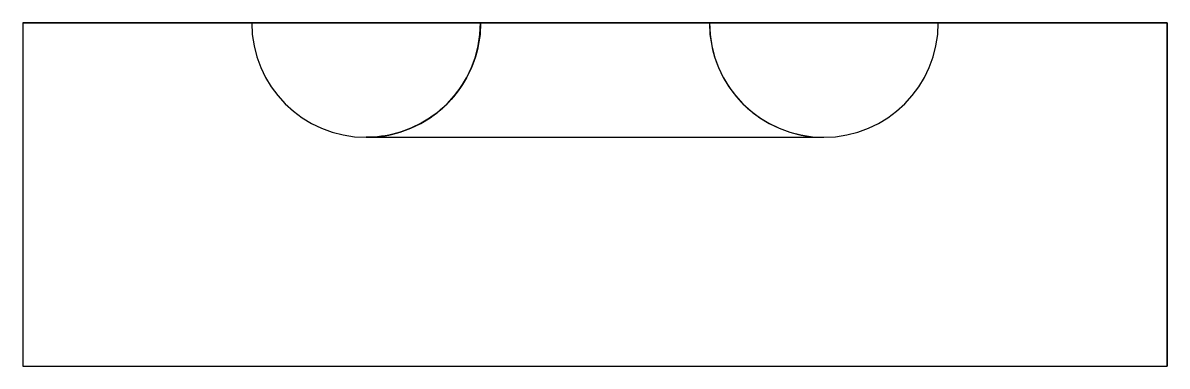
# Model space of a CAD drawing. Extents: x 0 to 10, y 0 to 3.
import ezdxf

# ---------------------------------------------------------------- set-up
doc = ezdxf.new("R2010")
doc.units = 0
doc.layers.get('0').update_dxf_attribs({"linetype": 'CONTINUOUS'})

# ---------------------------------------------------------------- blocks, each defined once
blk = doc.blocks.new('*U7')
at = {"color": 7}
for p, q in [((0, 3, 14), (10, 3, 14)), ((0, 3), (0, 3, 14)), ((0, 3, 14), (0, 0, 14)), ((0, 3), (0, 0)), ((10, 3), (0, 3)), ((2, 3, 12), (4, 3, 12)), ((4, 3, 2), (2, 3, 2)), ((2, 3, 2), (2, 3, 12)), ((2, 3, 2), (2, 3, 12)), ((4, 3, 8), (6, 3, 8)), ((4, 3, 6), (6, 3, 6)), ((4, 3, 8), (4, 3, 12)), ((4, 3, 2), (4, 3, 6)), ((4, 3, 8), (6, 3, 8)), ((4, 3, 6), (6, 3, 6)), ((4, 3, 8), (4, 3, 12)), ((4, 3, 2), (4, 3, 6)), ((6, 3, 12), (8, 3, 12)), ((8, 3, 2), (6, 3, 2)), ((6, 3, 8), (6, 3, 12)), ((6, 3, 2), (6, 3, 6)), ((6, 3, 8), (6, 3, 12)), ((6, 3, 2), (6, 3, 6)), ((8, 3, 2), (8, 3, 12)), ((8, 3, 2), (8, 3, 12)), ((10, 3), (10, 3, 14)), ((10, 3, 14), (10, 0, 14)), ((10, 0), (10, 3)), ((3, 2, 7), (7, 2, 7)), ((3, 2, 2), (3, 2, 12)), ((7, 2, 2), (7, 2, 12)), ((0, 0), (0, 0, 14)), ((0, 0, 14), (10, 0, 14)), ((0, 0), (10, 0)), ((10, 0, 14), (10, 0))]:
    blk.add_line(p, q, dxfattribs=at)
for points in [[(4, 3, 8), (3.999442, 2.966585, 7.999442), (3.997767, 2.933207, 7.997767), (3.994978, 2.899904, 7.994978), (3.991077, 2.866713, 7.991077), (3.98607, 2.833671, 7.98607), (3.979962, 2.800814, 7.979962), (3.972759, 2.76818, 7.972759), (3.964469, 2.735805, 7.964469), (3.955102, 2.703724, 7.955102), (3.944669, 2.671975, 7.944669), (3.933181, 2.640592, 7.933181), (3.92065, 2.609611, 7.92065), (3.907091, 2.579065, 7.907091), (3.892519, 2.54899, 7.892519), (3.87695, 2.519418, 7.87695), (3.860402, 2.490383, 7.860402), (3.842892, 2.461918, 7.842892), (3.824442, 2.434053, 7.824442), (3.80507, 2.40682, 7.80507), (3.784799, 2.38025, 7.784799), (3.763652, 2.354372, 7.763652), (3.741652, 2.329215, 7.741652), (3.718824, 2.304808, 7.718824), (3.695192, 2.281176, 7.695192), (3.670785, 2.258348, 7.670785), (3.645628, 2.236348, 7.645628), (3.61975, 2.215201, 7.61975), (3.59318, 2.19493, 7.59318), (3.565947, 2.175558, 7.565947), (3.538082, 2.157108, 7.538082), (3.509617, 2.139598, 7.509617), (3.480582, 2.12305, 7.480582), (3.45101, 2.107481, 7.45101), (3.420935, 2.092909, 7.420935), (3.390389, 2.07935, 7.390389), (3.359408, 2.066819, 7.359408), (3.328025, 2.055331, 7.328025), (3.296276, 2.044898, 7.296276), (3.264195, 2.035531, 7.264195), (3.23182, 2.027241, 7.23182), (3.199186, 2.020038, 7.199186), (3.166329, 2.01393, 7.166329), (3.133287, 2.008923, 7.133287), (3.100096, 2.005022, 7.100096), (3.066793, 2.002233, 7.066793), (3, 2, 7)], [(3, 2, 7), (3.033415, 2.000558, 6.966585), (3.066793, 2.002233, 6.933207), (3.100096, 2.005022, 6.899904), (3.133287, 2.008923, 6.866713), (3.166329, 2.01393, 6.833671), (3.199186, 2.020038, 6.800814), (3.23182, 2.027241, 6.76818), (3.264195, 2.035531, 6.735805), (3.296276, 2.044898, 6.703724), (3.328025, 2.055331, 6.671975), (3.359408, 2.066819, 6.640592), (3.390389, 2.07935, 6.609611), (3.420935, 2.092909, 6.579065), (3.45101, 2.107481, 6.54899), (3.480582, 2.12305, 6.519418), (3.509617, 2.139598, 6.490383), (3.538082, 2.157108, 6.461918), (3.565947, 2.175558, 6.434053), (3.59318, 2.19493, 6.40682), (3.61975, 2.215201, 6.38025), (3.645628, 2.236348, 6.354372), (3.670785, 2.258348, 6.329215), (3.695192, 2.281176, 6.304808), (3.718824, 2.304808, 6.281176), (3.741652, 2.329215, 6.258348), (3.763652, 2.354372, 6.236348), (3.784799, 2.38025, 6.215201), (3.80507, 2.40682, 6.19493), (3.824442, 2.434053, 6.175558), (3.842892, 2.461918, 6.157108), (3.860402, 2.490383, 6.139598), (3.87695, 2.519418, 6.12305), (3.892519, 2.54899, 6.107481), (3.907091, 2.579065, 6.092909), (3.92065, 2.609611, 6.07935), (3.933181, 2.640592, 6.066819), (3.944669, 2.671975, 6.055331), (3.955102, 2.703724, 6.044898), (3.964469, 2.735805, 6.035531), (3.972759, 2.76818, 6.027241), (3.979962, 2.800814, 6.020038), (3.98607, 2.833671, 6.01393), (3.991077, 2.866713, 6.008923), (3.994978, 2.899904, 6.005022), (3.997767, 2.933207, 6.002233), (3.999442, 2.966585, 6.000558), (4, 3, 6)], [(6, 3, 8), (6.000558, 2.966585, 7.999442), (6.002233, 2.933207, 7.997767), (6.005022, 2.899904, 7.994978), (6.008923, 2.866713, 7.991077), (6.01393, 2.833671, 7.98607), (6.020038, 2.800814, 7.979962), (6.027241, 2.76818, 7.972759), (6.035531, 2.735805, 7.964469), (6.044898, 2.703724, 7.955102), (6.055331, 2.671975, 7.944669), (6.066819, 2.640592, 7.933181), (6.07935, 2.609611, 7.92065), (6.092909, 2.579065, 7.907091), (6.107481, 2.54899, 7.892519), (6.12305, 2.519418, 7.87695), (6.139598, 2.490383, 7.860402), (6.157108, 2.461918, 7.842892), (6.175558, 2.434053, 7.824442), (6.19493, 2.40682, 7.80507), (6.215201, 2.38025, 7.784799), (6.236348, 2.354372, 7.763652), (6.258348, 2.329215, 7.741652), (6.281176, 2.304808, 7.718824), (6.304808, 2.281176, 7.695192), (6.329215, 2.258348, 7.670785), (6.354372, 2.236348, 7.645628), (6.38025, 2.215201, 7.61975), (6.40682, 2.19493, 7.59318), (6.434053, 2.175558, 7.565947), (6.461918, 2.157108, 7.538082), (6.490383, 2.139598, 7.509617), (6.519418, 2.12305, 7.480582), (6.54899, 2.107481, 7.45101), (6.579065, 2.092909, 7.420935), (6.609611, 2.07935, 7.390389), (6.640592, 2.066819, 7.359408), (6.671975, 2.055331, 7.328025), (6.703724, 2.044898, 7.296276), (6.735805, 2.035531, 7.264195), (6.76818, 2.027241, 7.23182), (6.800814, 2.020038, 7.199186), (6.833671, 2.01393, 7.166329), (6.866713, 2.008923, 7.133287), (6.899904, 2.005022, 7.100096), (6.933207, 2.002233, 7.066793), (7, 2, 7)], [(6, 3, 6), (6.000558, 2.966585, 6.000558), (6.002233, 2.933207, 6.002233), (6.005022, 2.899904, 6.005022), (6.008923, 2.866713, 6.008923), (6.01393, 2.833671, 6.01393), (6.020038, 2.800814, 6.020038), (6.027241, 2.76818, 6.027241), (6.035531, 2.735805, 6.035531), (6.044898, 2.703724, 6.044898), (6.055331, 2.671975, 6.055331), (6.066819, 2.640592, 6.066819), (6.07935, 2.609611, 6.07935), (6.092909, 2.579065, 6.092909), (6.107481, 2.54899, 6.107481), (6.12305, 2.519418, 6.12305), (6.139598, 2.490383, 6.139598), (6.157108, 2.461918, 6.157108), (6.175558, 2.434053, 6.175558), (6.19493, 2.40682, 6.19493), (6.215201, 2.38025, 6.215201), (6.236348, 2.354372, 6.236348), (6.258348, 2.329215, 6.258348), (6.281176, 2.304808, 6.281176), (6.304808, 2.281176, 6.304808), (6.329215, 2.258348, 6.329215), (6.354372, 2.236348, 6.354372), (6.38025, 2.215201, 6.38025), (6.40682, 2.19493, 6.40682), (6.434053, 2.175558, 6.434053), (6.461918, 2.157108, 6.461918), (6.490383, 2.139598, 6.490383), (6.519418, 2.12305, 6.519418), (6.54899, 2.107481, 6.54899), (6.579065, 2.092909, 6.579065), (6.609611, 2.07935, 6.609611), (6.640592, 2.066819, 6.640592), (6.671975, 2.055331, 6.671975), (6.703724, 2.044898, 6.703724), (6.735805, 2.035531, 6.735805), (6.76818, 2.027241, 6.76818), (6.800814, 2.020038, 6.800814), (6.833671, 2.01393, 6.833671), (6.866713, 2.008923, 6.866713), (6.899904, 2.005022, 6.899904), (6.933207, 2.002233, 6.933207), (7, 2, 7)]]:
    blk.add_polyline3d(points, dxfattribs=at)
for centre in [(3, 3, 2), (3, 3, 12), (7, 3, 2), (7, 3, 12)]:
    blk.add_arc(centre, 1, 180, 0, dxfattribs=at)

msp = doc.modelspace()

# ---------------------------------------------------------------- block references
msp.add_blockref('*U7', (0, 0))

doc.saveas('drawing.dxf')
